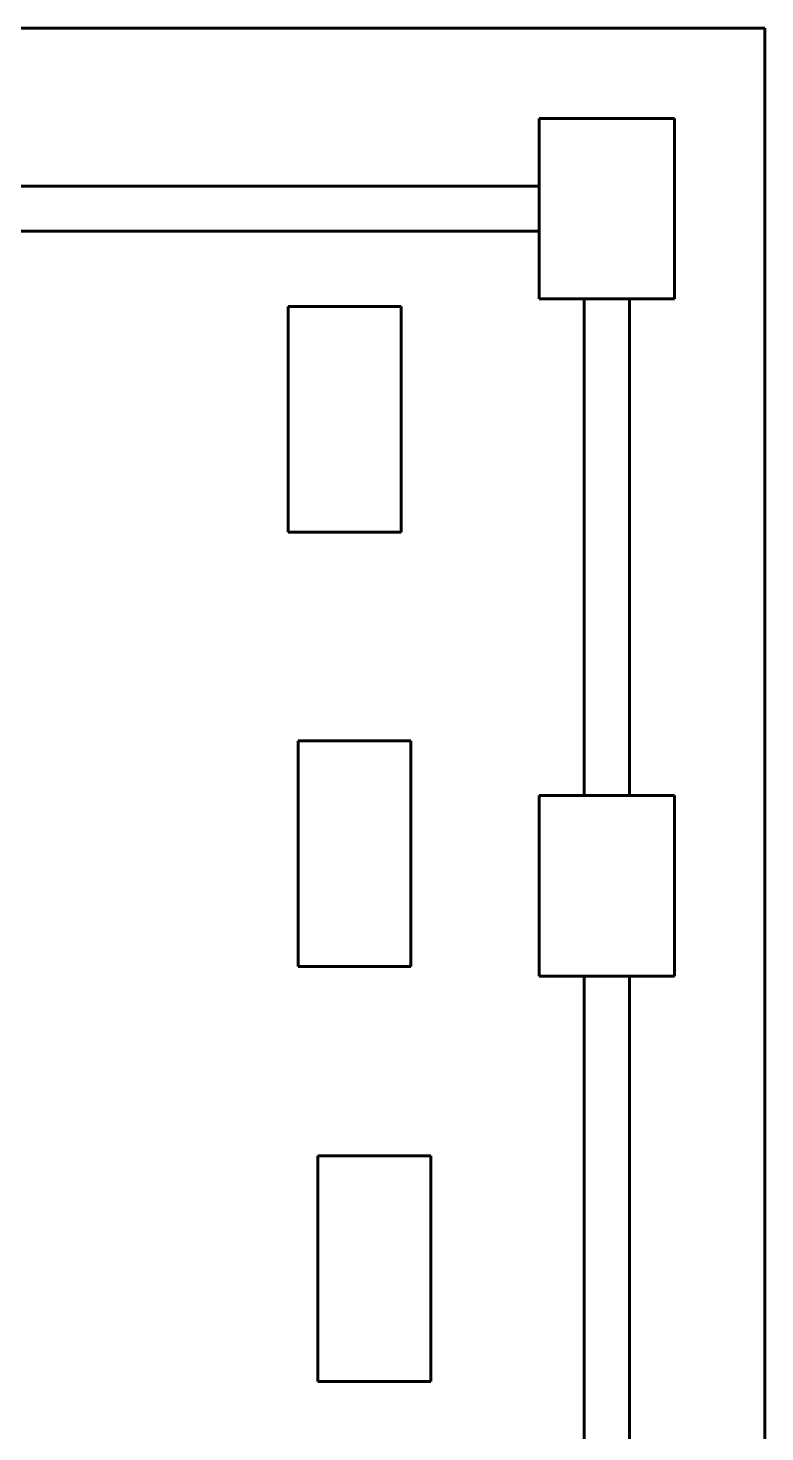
# Model space of a CAD drawing. Extents: x 0 to 297, y 0 to 292.
# Drawn here: x 245.48 to 253.64, y 160.47 to 176.02 of the extents above; entities that cross this region are included whole.
import ezdxf

# ---------------------------------------------------------------- set-up
doc = ezdxf.new("R2010")
doc.units = 0
doc.header["$MEASUREMENT"] = 0
doc.linetypes.add('K5LT_BASIC', pattern=[0])
doc.layers.add('Системный слой', color=7, linetype='Continuous')

# ---------------------------------------------------------------- blocks, each defined once
blk = doc.blocks.new('*U')
at = {"layer": 'Системный слой', "linetype": 'K5LT_BASIC', "lineweight": 60}
for p, q in [((251.142, 175.019), (251.142, 173.019)), ((252.642, 175.019), (251.142, 175.019)), ((252.642, 173.019), (252.642, 175.019)), ((249.614, 172.935), (248.364, 172.935)), ((248.364, 172.935), (248.364, 170.435)), ((249.614, 170.435), (249.614, 172.935)), ((251.142, 173.019), (252.642, 173.019)), ((248.364, 170.435), (249.614, 170.435)), ((249.724, 168.123), (248.474, 168.123)), ((248.474, 168.123), (248.474, 165.623)), ((249.724, 165.623), (249.724, 168.123)), ((248.474, 165.623), (249.724, 165.623)), ((249.942, 163.529), (248.692, 163.529)), ((248.692, 163.529), (248.692, 161.029)), ((249.942, 161.029), (249.942, 163.529)), ((248.692, 161.029), (249.942, 161.029))]:
    blk.add_line(p, q, dxfattribs=at)

msp = doc.modelspace()

# ---------------------------------------------------------------- linework, layer by layer
at = {"layer": 'Системный слой', "linetype": 'K5LT_BASIC', "lineweight": 60}
for p, q in [((253.642, 176.019), (202.142, 176.019)), ((253.642, 176.019), (253.642, 175.019)), ((251.142, 175.019), (252.642, 175.019)), ((251.142, 175.019), (251.142, 173.019)), ((251.142, 173.019), (251.142, 175.019)), ((251.142, 175.019), (252.642, 175.019)), ((251.142, 175.019), (252.642, 175.019)), ((251.142, 175.019), (251.142, 173.019)), ((251.142, 173.019), (251.142, 175.019)), ((251.142, 175.019), (252.642, 175.019)), ((252.642, 175.019), (251.642, 175.019)), ((252.642, 175.019), (251.642, 175.019)), ((252.642, 175.019), (252.642, 173.019)), ((252.642, 173.019), (252.642, 175.019)), ((252.642, 175.019), (252.642, 173.019)), ((252.642, 173.019), (252.642, 175.019)), ((253.642, 67.019), (253.642, 175.019)), ((229.893, 174.269), (251.142, 174.269)), ((251.142, 174.269), (231.142, 174.269)), ((252.642, 174.269), (252.642, 173.519)), ((252.642, 174.269), (252.642, 173.519)), ((251.142, 173.769), (231.142, 173.769)), ((238.142, 173.769), (251.142, 173.769)), ((252.642, 173.019), (251.142, 173.019)), ((251.142, 173.019), (252.642, 173.019)), ((252.642, 173.019), (251.142, 173.019)), ((251.142, 173.019), (252.642, 173.019)), ((251.642, 167.519), (251.642, 173.019)), ((252.142, 173.019), (252.142, 167.519)), ((251.142, 167.519), (252.642, 167.519)), ((251.142, 167.519), (251.142, 165.519)), ((251.142, 165.519), (251.142, 167.519)), ((251.142, 167.519), (252.642, 167.519)), ((252.642, 167.519), (251.642, 167.519)), ((252.642, 167.519), (252.642, 165.519)), ((252.642, 165.519), (252.642, 167.519)), ((252.642, 166.769), (252.642, 166.019)), ((252.642, 165.519), (251.142, 165.519)), ((251.142, 165.519), (252.642, 165.519)), ((251.642, 160.019), (251.642, 165.519)), ((252.142, 165.519), (252.142, 160.019))]:
    msp.add_line(p, q, dxfattribs=at)

# ---------------------------------------------------------------- block references
at = {"layer": 'Системный слой'}
msp.add_blockref('*U', (0, 0), dxfattribs=at)
msp.add_blockref('*U', (0, 0), dxfattribs=at)
msp.add_blockref('*U', (0, 0), dxfattribs=at)
msp.add_blockref('*U', (0, 0), dxfattribs=at)
msp.add_blockref('*U', (0, 0), dxfattribs=at)
msp.add_blockref('*U', (0, 0), dxfattribs=at)
msp.add_blockref('*U', (0, 0), dxfattribs=at)
msp.add_blockref('*U', (0, 0), dxfattribs=at)
msp.add_blockref('*U', (0, 0), dxfattribs=at)
msp.add_blockref('*U', (0, 0), dxfattribs=at)
msp.add_blockref('*U', (0, 0), dxfattribs=at)
msp.add_blockref('*U', (0, 0), dxfattribs=at)
msp.add_blockref('*U', (0, 0), dxfattribs=at)
msp.add_blockref('*U', (0, 0), dxfattribs=at)
msp.add_blockref('*U', (0, 0), dxfattribs=at)
msp.add_blockref('*U', (0, 0), dxfattribs=at)
msp.add_blockref('*U', (0, 0), dxfattribs=at)
msp.add_blockref('*U', (0, 0), dxfattribs=at)
msp.add_blockref('*U', (0, 0), dxfattribs=at)
msp.add_blockref('*U', (0, 0), dxfattribs=at)
msp.add_blockref('*U', (0, 0), dxfattribs=at)
msp.add_blockref('*U', (0, 0), dxfattribs=at)
msp.add_blockref('*U', (0, 0), dxfattribs=at)
msp.add_blockref('*U', (0, 0), dxfattribs=at)
msp.add_blockref('*U', (0, 0), dxfattribs=at)
msp.add_blockref('*U', (0, 0), dxfattribs=at)
msp.add_blockref('*U', (0, 0), dxfattribs=at)
msp.add_blockref('*U', (0, 0), dxfattribs=at)
msp.add_blockref('*U', (0, 0), dxfattribs=at)
msp.add_blockref('*U', (0, 0), dxfattribs=at)
msp.add_blockref('*U', (0, 0), dxfattribs=at)
msp.add_blockref('*U', (0, 0), dxfattribs=at)
msp.add_blockref('*U', (0, 0), dxfattribs=at)
msp.add_blockref('*U', (0, 0), dxfattribs=at)
msp.add_blockref('*U', (0, 0), dxfattribs=at)
msp.add_blockref('*U', (0, 0), dxfattribs=at)
msp.add_blockref('*U', (0, 0), dxfattribs=at)
msp.add_blockref('*U', (0, 0), dxfattribs=at)
msp.add_blockref('*U', (0, 0), dxfattribs=at)
msp.add_blockref('*U', (0, 0), dxfattribs=at)
msp.add_blockref('*U', (0, 0), dxfattribs=at)
msp.add_blockref('*U', (0, 0), dxfattribs=at)
msp.add_blockref('*U', (0, 0), dxfattribs=at)
msp.add_blockref('*U', (0, 0), dxfattribs=at)
msp.add_blockref('*U', (0, 0), dxfattribs=at)
msp.add_blockref('*U', (0, 0), dxfattribs=at)
msp.add_blockref('*U', (0, 0), dxfattribs=at)
msp.add_blockref('*U', (0, 0), dxfattribs=at)
msp.add_blockref('*U', (0, 0), dxfattribs=at)
msp.add_blockref('*U', (0, 0), dxfattribs=at)
msp.add_blockref('*U', (0, 0), dxfattribs=at)
msp.add_blockref('*U', (0, 0), dxfattribs=at)
msp.add_blockref('*U', (0, 0), dxfattribs=at)
msp.add_blockref('*U', (0, 0), dxfattribs=at)
msp.add_blockref('*U', (0, 0), dxfattribs=at)
msp.add_blockref('*U', (0, 0), dxfattribs=at)
msp.add_blockref('*U', (0, 0), dxfattribs=at)
msp.add_blockref('*U', (0, 0), dxfattribs=at)
msp.add_blockref('*U', (0, 0), dxfattribs=at)
msp.add_blockref('*U', (0, 0), dxfattribs=at)
msp.add_blockref('*U', (0, 0), dxfattribs=at)
msp.add_blockref('*U', (0, 0), dxfattribs=at)
msp.add_blockref('*U', (0, 0), dxfattribs=at)
msp.add_blockref('*U', (0, 0), dxfattribs=at)
msp.add_blockref('*U', (0, 0), dxfattribs=at)
msp.add_blockref('*U', (0, 0), dxfattribs=at)
msp.add_blockref('*U', (0, 0), dxfattribs=at)
msp.add_blockref('*U', (0, 0), dxfattribs=at)
msp.add_blockref('*U', (0, 0), dxfattribs=at)
msp.add_blockref('*U', (0, 0), dxfattribs=at)
msp.add_blockref('*U', (0, 0), dxfattribs=at)
msp.add_blockref('*U', (0, 0), dxfattribs=at)
msp.add_blockref('*U', (0, 0), dxfattribs=at)
msp.add_blockref('*U', (0, 0), dxfattribs=at)
msp.add_blockref('*U', (0, 0), dxfattribs=at)
msp.add_blockref('*U', (0, 0), dxfattribs=at)
msp.add_blockref('*U', (0, 0), dxfattribs=at)
msp.add_blockref('*U', (0, 0), dxfattribs=at)
msp.add_blockref('*U', (0, 0), dxfattribs=at)
msp.add_blockref('*U', (0, 0), dxfattribs=at)
msp.add_blockref('*U', (0, 0), dxfattribs=at)
msp.add_blockref('*U', (0, 0), dxfattribs=at)
msp.add_blockref('*U', (0, 0), dxfattribs=at)
msp.add_blockref('*U', (0, 0), dxfattribs=at)
msp.add_blockref('*U', (0, 0), dxfattribs=at)
msp.add_blockref('*U', (0, 0), dxfattribs=at)
msp.add_blockref('*U', (0, 0), dxfattribs=at)
msp.add_blockref('*U', (0, 0), dxfattribs=at)
msp.add_blockref('*U', (0, 0), dxfattribs=at)
msp.add_blockref('*U', (0, 0), dxfattribs=at)
msp.add_blockref('*U', (0, 0), dxfattribs=at)
msp.add_blockref('*U', (0, 0), dxfattribs=at)
msp.add_blockref('*U', (0, 0), dxfattribs=at)
msp.add_blockref('*U', (0, 0), dxfattribs=at)
msp.add_blockref('*U', (0, 0), dxfattribs=at)
msp.add_blockref('*U', (0, 0), dxfattribs=at)
msp.add_blockref('*U', (0, 0), dxfattribs=at)
msp.add_blockref('*U', (0, 0), dxfattribs=at)
msp.add_blockref('*U', (0, 0), dxfattribs=at)
msp.add_blockref('*U', (0, 0), dxfattribs=at)
msp.add_blockref('*U', (0, 0), dxfattribs=at)
msp.add_blockref('*U', (0, 0), dxfattribs=at)
msp.add_blockref('*U', (0, 0), dxfattribs=at)
msp.add_blockref('*U', (0, 0), dxfattribs=at)
msp.add_blockref('*U', (0, 0), dxfattribs=at)
msp.add_blockref('*U', (0, 0), dxfattribs=at)
msp.add_blockref('*U', (0, 0), dxfattribs=at)
msp.add_blockref('*U', (0, 0), dxfattribs=at)
msp.add_blockref('*U', (0, 0), dxfattribs=at)
msp.add_blockref('*U', (0, 0), dxfattribs=at)
msp.add_blockref('*U', (0, 0), dxfattribs=at)
msp.add_blockref('*U', (0, 0), dxfattribs=at)
msp.add_blockref('*U', (0, 0), dxfattribs=at)
msp.add_blockref('*U', (0, 0), dxfattribs=at)
msp.add_blockref('*U', (0, 0), dxfattribs=at)
msp.add_blockref('*U', (0, 0), dxfattribs=at)
msp.add_blockref('*U', (0, 0), dxfattribs=at)
msp.add_blockref('*U', (0, 0), dxfattribs=at)
msp.add_blockref('*U', (0, 0), dxfattribs=at)
msp.add_blockref('*U', (0, 0), dxfattribs=at)
msp.add_blockref('*U', (0, 0), dxfattribs=at)
msp.add_blockref('*U', (0, 0), dxfattribs=at)
msp.add_blockref('*U', (0, 0), dxfattribs=at)
msp.add_blockref('*U', (0, 0), dxfattribs=at)
msp.add_blockref('*U', (0, 0), dxfattribs=at)
msp.add_blockref('*U', (0, 0), dxfattribs=at)
msp.add_blockref('*U', (0, 0), dxfattribs=at)
msp.add_blockref('*U', (0, 0), dxfattribs=at)
msp.add_blockref('*U', (0, 0), dxfattribs=at)
msp.add_blockref('*U', (0, 0), dxfattribs=at)
msp.add_blockref('*U', (0, 0), dxfattribs=at)
msp.add_blockref('*U', (0, 0), dxfattribs=at)
msp.add_blockref('*U', (0, 0), dxfattribs=at)
msp.add_blockref('*U', (0, 0), dxfattribs=at)
msp.add_blockref('*U', (0, 0), dxfattribs=at)
msp.add_blockref('*U', (0, 0), dxfattribs=at)
msp.add_blockref('*U', (0, 0), dxfattribs=at)
msp.add_blockref('*U', (0, 0), dxfattribs=at)
msp.add_blockref('*U', (0, 0), dxfattribs=at)
msp.add_blockref('*U', (0, 0), dxfattribs=at)
msp.add_blockref('*U', (0, 0), dxfattribs=at)
msp.add_blockref('*U', (0, 0), dxfattribs=at)
msp.add_blockref('*U', (0, 0), dxfattribs=at)
msp.add_blockref('*U', (0, 0), dxfattribs=at)
msp.add_blockref('*U', (0, 0), dxfattribs=at)
msp.add_blockref('*U', (0, 0), dxfattribs=at)
msp.add_blockref('*U', (0, 0), dxfattribs=at)
msp.add_blockref('*U', (0, 0), dxfattribs=at)
msp.add_blockref('*U', (0, 0), dxfattribs=at)
msp.add_blockref('*U', (0, 0), dxfattribs=at)
msp.add_blockref('*U', (0, 0), dxfattribs=at)
msp.add_blockref('*U', (0, 0), dxfattribs=at)
msp.add_blockref('*U', (0, 0), dxfattribs=at)
msp.add_blockref('*U', (0, 0), dxfattribs=at)
msp.add_blockref('*U', (0, 0), dxfattribs=at)
msp.add_blockref('*U', (0, 0), dxfattribs=at)
msp.add_blockref('*U', (0, 0), dxfattribs=at)
msp.add_blockref('*U', (0, 0), dxfattribs=at)
msp.add_blockref('*U', (0, 0), dxfattribs=at)
msp.add_blockref('*U', (0, 0), dxfattribs=at)
msp.add_blockref('*U', (0, 0), dxfattribs=at)
msp.add_blockref('*U', (0, 0), dxfattribs=at)
msp.add_blockref('*U', (0, 0), dxfattribs=at)
msp.add_blockref('*U', (0, 0), dxfattribs=at)
msp.add_blockref('*U', (0, 0), dxfattribs=at)
msp.add_blockref('*U', (0, 0), dxfattribs=at)
msp.add_blockref('*U', (0, 0), dxfattribs=at)
msp.add_blockref('*U', (0, 0), dxfattribs=at)
msp.add_blockref('*U', (0, 0), dxfattribs=at)
msp.add_blockref('*U', (0, 0), dxfattribs=at)
msp.add_blockref('*U', (0, 0), dxfattribs=at)
msp.add_blockref('*U', (0, 0), dxfattribs=at)
msp.add_blockref('*U', (0, 0), dxfattribs=at)
msp.add_blockref('*U', (0, 0), dxfattribs=at)
msp.add_blockref('*U', (0, 0), dxfattribs=at)
msp.add_blockref('*U', (0, 0), dxfattribs=at)
msp.add_blockref('*U', (0, 0), dxfattribs=at)
msp.add_blockref('*U', (0, 0), dxfattribs=at)
msp.add_blockref('*U', (0, 0), dxfattribs=at)
msp.add_blockref('*U', (0, 0), dxfattribs=at)
msp.add_blockref('*U', (0, 0), dxfattribs=at)
msp.add_blockref('*U', (0, 0), dxfattribs=at)
msp.add_blockref('*U', (0, 0), dxfattribs=at)
msp.add_blockref('*U', (0, 0), dxfattribs=at)
msp.add_blockref('*U', (0, 0), dxfattribs=at)
msp.add_blockref('*U', (0, 0), dxfattribs=at)
msp.add_blockref('*U', (0, 0), dxfattribs=at)
msp.add_blockref('*U', (0, 0), dxfattribs=at)
msp.add_blockref('*U', (0, 0), dxfattribs=at)
msp.add_blockref('*U', (0, 0), dxfattribs=at)
msp.add_blockref('*U', (0, 0), dxfattribs=at)
msp.add_blockref('*U', (0, 0), dxfattribs=at)
msp.add_blockref('*U', (0, 0), dxfattribs=at)
msp.add_blockref('*U', (0, 0), dxfattribs=at)
msp.add_blockref('*U', (0, 0), dxfattribs=at)
msp.add_blockref('*U', (0, 0), dxfattribs=at)
msp.add_blockref('*U', (0, 0), dxfattribs=at)
msp.add_blockref('*U', (0, 0), dxfattribs=at)
msp.add_blockref('*U', (0, 0), dxfattribs=at)
msp.add_blockref('*U', (0, 0), dxfattribs=at)
msp.add_blockref('*U', (0, 0), dxfattribs=at)
msp.add_blockref('*U', (0, 0), dxfattribs=at)
msp.add_blockref('*U', (0, 0), dxfattribs=at)
msp.add_blockref('*U', (0, 0), dxfattribs=at)
msp.add_blockref('*U', (0, 0), dxfattribs=at)
msp.add_blockref('*U', (0, 0), dxfattribs=at)
msp.add_blockref('*U', (0, 0), dxfattribs=at)
msp.add_blockref('*U', (0, 0), dxfattribs=at)
msp.add_blockref('*U', (0, 0), dxfattribs=at)
msp.add_blockref('*U', (0, 0), dxfattribs=at)
msp.add_blockref('*U', (0, 0), dxfattribs=at)
msp.add_blockref('*U', (0, 0), dxfattribs=at)
msp.add_blockref('*U', (0, 0), dxfattribs=at)
msp.add_blockref('*U', (0, 0), dxfattribs=at)
msp.add_blockref('*U', (0, 0), dxfattribs=at)
msp.add_blockref('*U', (0, 0), dxfattribs=at)
msp.add_blockref('*U', (0, 0), dxfattribs=at)
msp.add_blockref('*U', (0, 0), dxfattribs=at)
msp.add_blockref('*U', (0, 0), dxfattribs=at)
msp.add_blockref('*U', (0, 0), dxfattribs=at)
msp.add_blockref('*U', (0, 0), dxfattribs=at)
msp.add_blockref('*U', (0, 0), dxfattribs=at)
msp.add_blockref('*U', (0, 0), dxfattribs=at)
msp.add_blockref('*U', (0, 0), dxfattribs=at)
msp.add_blockref('*U', (0, 0), dxfattribs=at)
msp.add_blockref('*U', (0, 0), dxfattribs=at)
msp.add_blockref('*U', (0, 0), dxfattribs=at)
msp.add_blockref('*U', (0, 0), dxfattribs=at)
msp.add_blockref('*U', (0, 0), dxfattribs=at)
msp.add_blockref('*U', (0, 0), dxfattribs=at)
msp.add_blockref('*U', (0, 0), dxfattribs=at)
msp.add_blockref('*U', (0, 0), dxfattribs=at)
msp.add_blockref('*U', (0, 0), dxfattribs=at)
msp.add_blockref('*U', (0, 0), dxfattribs=at)
msp.add_blockref('*U', (0, 0), dxfattribs=at)
msp.add_blockref('*U', (0, 0), dxfattribs=at)
msp.add_blockref('*U', (0, 0), dxfattribs=at)
msp.add_blockref('*U', (0, 0), dxfattribs=at)
msp.add_blockref('*U', (0, 0), dxfattribs=at)
msp.add_blockref('*U', (0, 0), dxfattribs=at)
msp.add_blockref('*U', (0, 0), dxfattribs=at)
msp.add_blockref('*U', (0, 0), dxfattribs=at)
msp.add_blockref('*U', (0, 0), dxfattribs=at)
msp.add_blockref('*U', (0, 0), dxfattribs=at)
msp.add_blockref('*U', (0, 0), dxfattribs=at)
msp.add_blockref('*U', (0, 0), dxfattribs=at)
msp.add_blockref('*U', (0, 0), dxfattribs=at)
msp.add_blockref('*U', (0, 0), dxfattribs=at)
msp.add_blockref('*U', (0, 0), dxfattribs=at)
msp.add_blockref('*U', (0, 0), dxfattribs=at)
msp.add_blockref('*U', (0, 0), dxfattribs=at)
msp.add_blockref('*U', (0, 0), dxfattribs=at)
msp.add_blockref('*U', (0, 0), dxfattribs=at)
msp.add_blockref('*U', (0, 0), dxfattribs=at)
msp.add_blockref('*U', (0, 0), dxfattribs=at)
msp.add_blockref('*U', (0, 0), dxfattribs=at)
msp.add_blockref('*U', (0, 0), dxfattribs=at)
msp.add_blockref('*U', (0, 0), dxfattribs=at)
msp.add_blockref('*U', (0, 0), dxfattribs=at)
msp.add_blockref('*U', (0, 0), dxfattribs=at)
msp.add_blockref('*U', (0, 0), dxfattribs=at)
msp.add_blockref('*U', (0, 0), dxfattribs=at)
msp.add_blockref('*U', (0, 0), dxfattribs=at)
msp.add_blockref('*U', (0, 0), dxfattribs=at)
msp.add_blockref('*U', (0, 0), dxfattribs=at)
msp.add_blockref('*U', (0, 0), dxfattribs=at)
msp.add_blockref('*U', (0, 0), dxfattribs=at)
msp.add_blockref('*U', (0, 0), dxfattribs=at)
msp.add_blockref('*U', (0, 0), dxfattribs=at)
msp.add_blockref('*U', (0, 0), dxfattribs=at)
msp.add_blockref('*U', (0, 0), dxfattribs=at)
msp.add_blockref('*U', (0, 0), dxfattribs=at)
msp.add_blockref('*U', (0, 0), dxfattribs=at)
msp.add_blockref('*U', (0, 0), dxfattribs=at)
msp.add_blockref('*U', (0, 0), dxfattribs=at)
msp.add_blockref('*U', (0, 0), dxfattribs=at)
msp.add_blockref('*U', (0, 0), dxfattribs=at)
msp.add_blockref('*U', (0, 0), dxfattribs=at)
msp.add_blockref('*U', (0, 0), dxfattribs=at)
msp.add_blockref('*U', (0, 0), dxfattribs=at)
msp.add_blockref('*U', (0, 0), dxfattribs=at)
msp.add_blockref('*U', (0, 0), dxfattribs=at)
msp.add_blockref('*U', (0, 0), dxfattribs=at)
msp.add_blockref('*U', (0, 0), dxfattribs=at)
msp.add_blockref('*U', (0, 0), dxfattribs=at)
msp.add_blockref('*U', (0, 0), dxfattribs=at)
msp.add_blockref('*U', (0, 0), dxfattribs=at)
msp.add_blockref('*U', (0, 0), dxfattribs=at)
msp.add_blockref('*U', (0, 0), dxfattribs=at)
msp.add_blockref('*U', (0, 0), dxfattribs=at)
msp.add_blockref('*U', (0, 0), dxfattribs=at)
msp.add_blockref('*U', (0, 0), dxfattribs=at)
msp.add_blockref('*U', (0, 0), dxfattribs=at)
msp.add_blockref('*U', (0, 0), dxfattribs=at)
msp.add_blockref('*U', (0, 0), dxfattribs=at)
msp.add_blockref('*U', (0, 0), dxfattribs=at)
msp.add_blockref('*U', (0, 0), dxfattribs=at)
msp.add_blockref('*U', (0, 0), dxfattribs=at)
msp.add_blockref('*U', (0, 0), dxfattribs=at)
msp.add_blockref('*U', (0, 0), dxfattribs=at)
msp.add_blockref('*U', (0, 0), dxfattribs=at)
msp.add_blockref('*U', (0, 0), dxfattribs=at)
msp.add_blockref('*U', (0, 0), dxfattribs=at)
msp.add_blockref('*U', (0, 0), dxfattribs=at)
msp.add_blockref('*U', (0, 0), dxfattribs=at)
msp.add_blockref('*U', (0, 0), dxfattribs=at)
msp.add_blockref('*U', (0, 0), dxfattribs=at)
msp.add_blockref('*U', (0, 0), dxfattribs=at)
msp.add_blockref('*U', (0, 0), dxfattribs=at)
msp.add_blockref('*U', (0, 0), dxfattribs=at)
msp.add_blockref('*U', (0, 0), dxfattribs=at)
msp.add_blockref('*U', (0, 0), dxfattribs=at)
msp.add_blockref('*U', (0, 0), dxfattribs=at)
msp.add_blockref('*U', (0, 0), dxfattribs=at)
msp.add_blockref('*U', (0, 0), dxfattribs=at)
msp.add_blockref('*U', (0, 0), dxfattribs=at)
msp.add_blockref('*U', (0, 0), dxfattribs=at)
msp.add_blockref('*U', (0, 0), dxfattribs=at)
msp.add_blockref('*U', (0, 0), dxfattribs=at)
msp.add_blockref('*U', (0, 0), dxfattribs=at)
msp.add_blockref('*U', (0, 0), dxfattribs=at)
msp.add_blockref('*U', (0, 0), dxfattribs=at)
msp.add_blockref('*U', (0, 0), dxfattribs=at)
msp.add_blockref('*U', (0, 0), dxfattribs=at)
msp.add_blockref('*U', (0, 0), dxfattribs=at)
msp.add_blockref('*U', (0, 0), dxfattribs=at)
msp.add_blockref('*U', (0, 0), dxfattribs=at)
msp.add_blockref('*U', (0, 0), dxfattribs=at)
msp.add_blockref('*U', (0, 0), dxfattribs=at)
msp.add_blockref('*U', (0, 0), dxfattribs=at)
msp.add_blockref('*U', (0, 0), dxfattribs=at)
msp.add_blockref('*U', (0, 0), dxfattribs=at)
msp.add_blockref('*U', (0, 0), dxfattribs=at)
msp.add_blockref('*U', (0, 0), dxfattribs=at)
msp.add_blockref('*U', (0, 0), dxfattribs=at)
msp.add_blockref('*U', (0, 0), dxfattribs=at)
msp.add_blockref('*U', (0, 0), dxfattribs=at)
msp.add_blockref('*U', (0, 0), dxfattribs=at)
msp.add_blockref('*U', (0, 0), dxfattribs=at)
msp.add_blockref('*U', (0, 0), dxfattribs=at)
msp.add_blockref('*U', (0, 0), dxfattribs=at)
msp.add_blockref('*U', (0, 0), dxfattribs=at)
msp.add_blockref('*U', (0, 0), dxfattribs=at)
msp.add_blockref('*U', (0, 0), dxfattribs=at)
msp.add_blockref('*U', (0, 0), dxfattribs=at)
msp.add_blockref('*U', (0, 0), dxfattribs=at)
msp.add_blockref('*U', (0, 0), dxfattribs=at)
msp.add_blockref('*U', (0, 0), dxfattribs=at)
msp.add_blockref('*U', (0, 0), dxfattribs=at)
msp.add_blockref('*U', (0, 0), dxfattribs=at)
msp.add_blockref('*U', (0, 0), dxfattribs=at)
msp.add_blockref('*U', (0, 0), dxfattribs=at)
msp.add_blockref('*U', (0, 0), dxfattribs=at)
msp.add_blockref('*U', (0, 0), dxfattribs=at)
msp.add_blockref('*U', (0, 0), dxfattribs=at)
msp.add_blockref('*U', (0, 0), dxfattribs=at)
msp.add_blockref('*U', (0, 0), dxfattribs=at)
msp.add_blockref('*U', (0, 0), dxfattribs=at)
msp.add_blockref('*U', (0, 0), dxfattribs=at)
msp.add_blockref('*U', (0, 0), dxfattribs=at)
msp.add_blockref('*U', (0, 0), dxfattribs=at)
msp.add_blockref('*U', (0, 0), dxfattribs=at)
msp.add_blockref('*U', (0, 0), dxfattribs=at)
msp.add_blockref('*U', (0, 0), dxfattribs=at)

doc.saveas('drawing.dxf')
